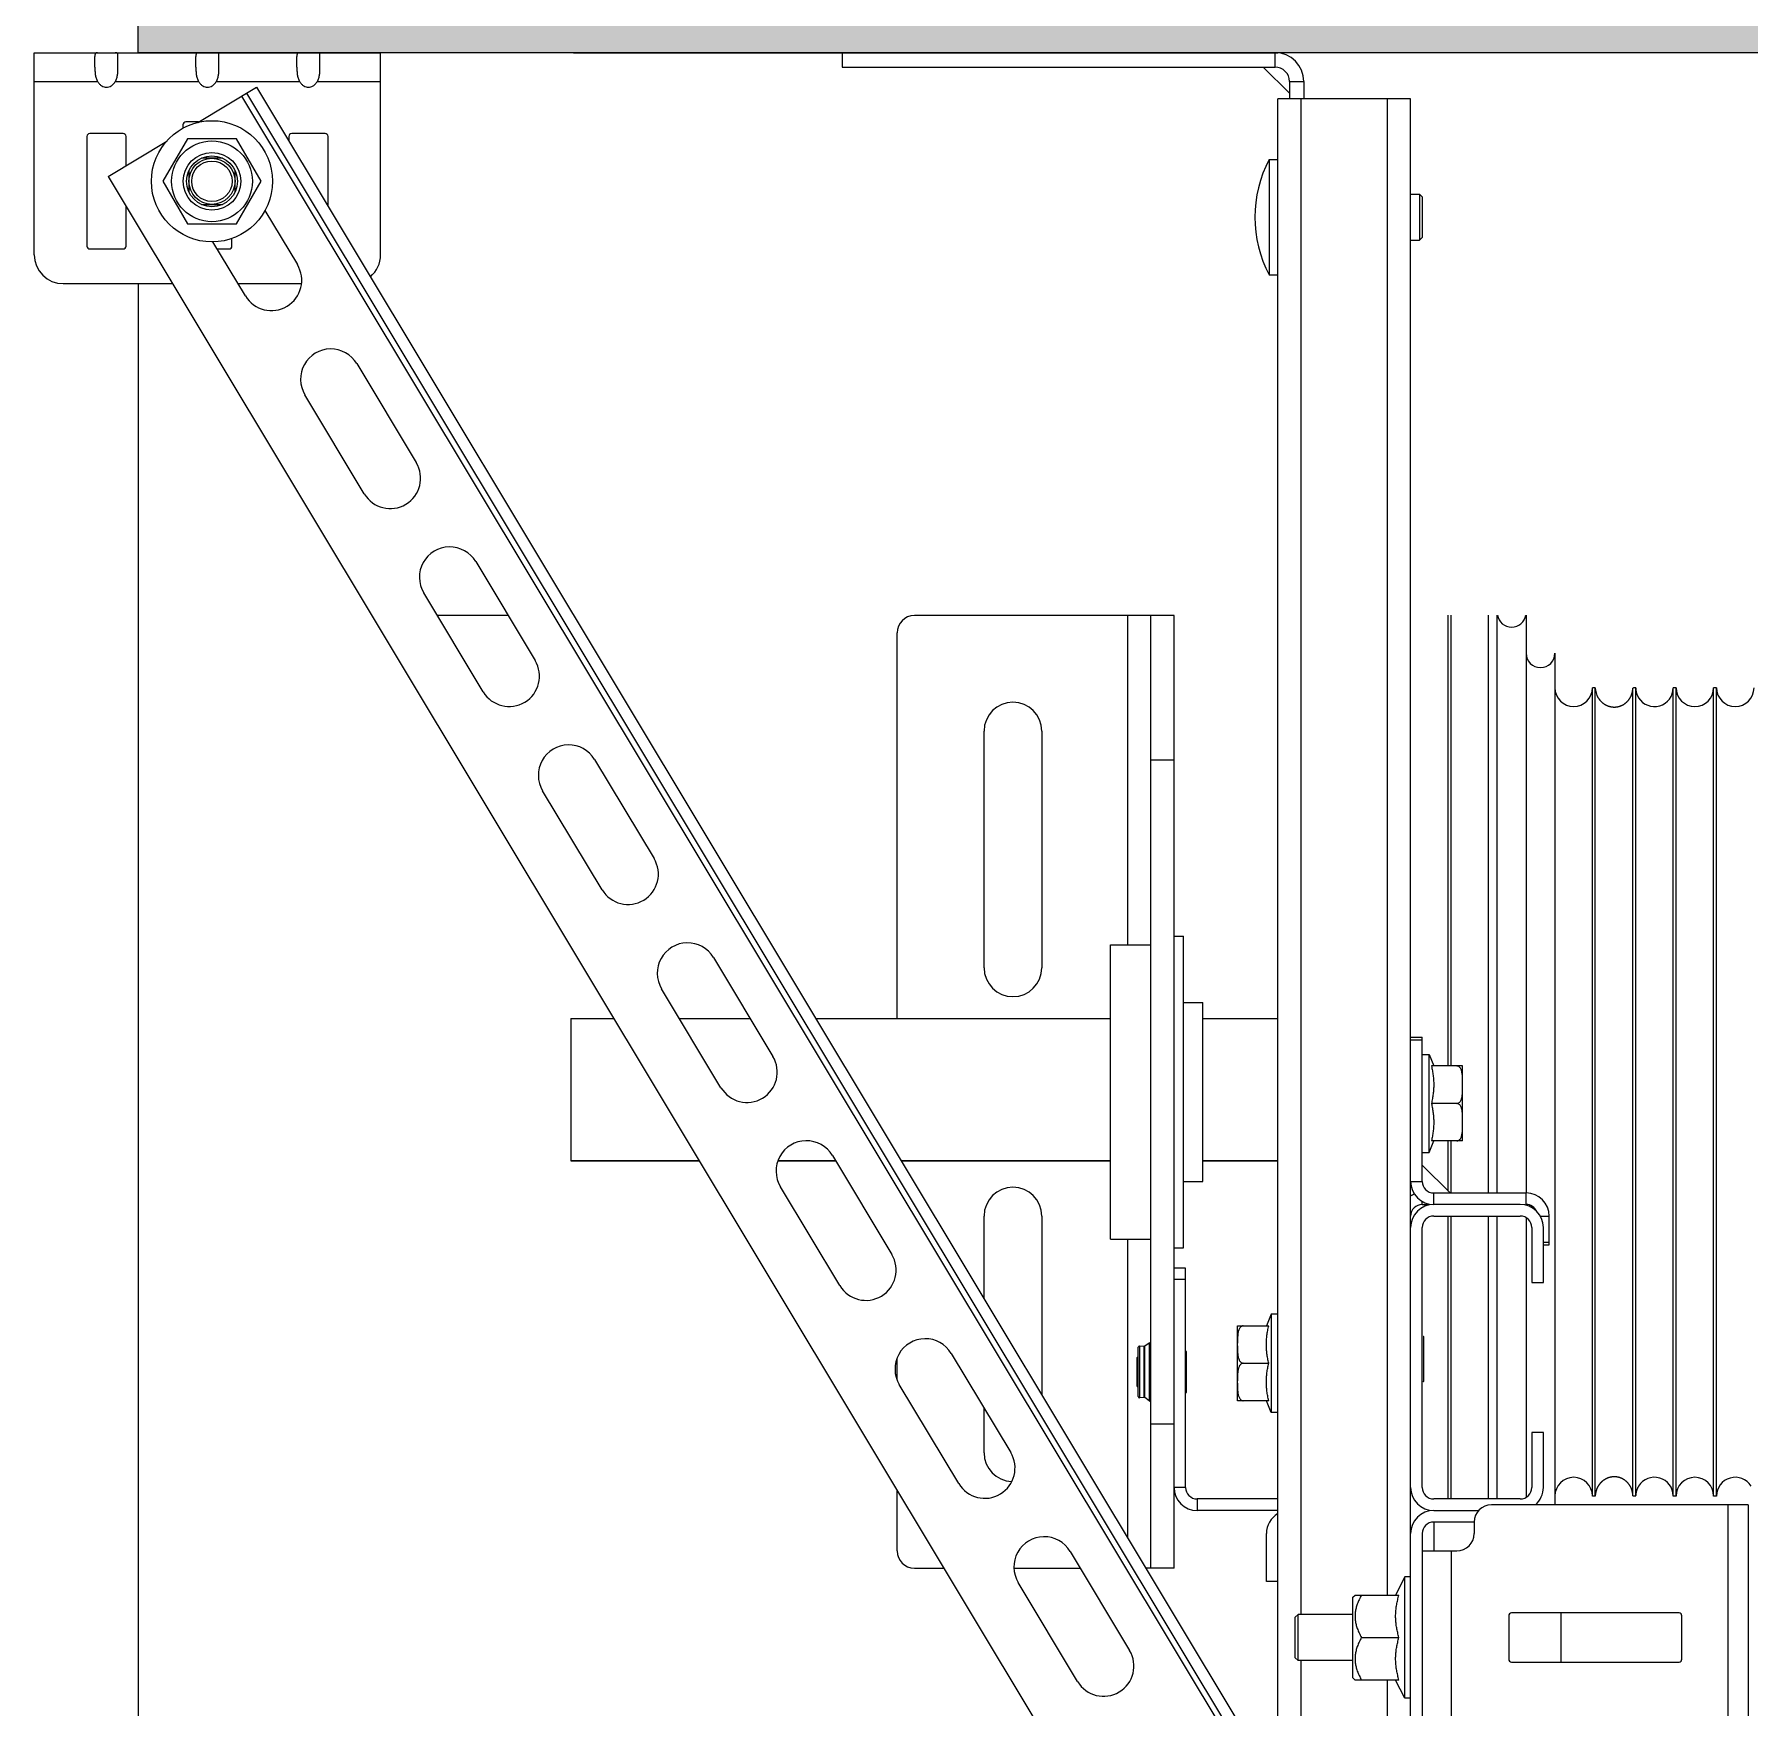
# Model space of a CAD drawing. Header units: millimetres. Extents: x 21899 to 38731, y -5425 to 3612.
# Drawn here: x 21899.1 to 22196.4, y 3075.3 to 3365.2 of the extents above; entities that cross this region are included whole.
import ezdxf

# ---------------------------------------------------------------- set-up
doc = ezdxf.new("R2010")
doc.units = ezdxf.units.MM
doc.layers.add('dwgmodels.com', color=250, linetype='Continuous')

msp = doc.modelspace()

# ---------------------------------------------------------------- hatches: boundary and pattern name
at = {"layer": 'dwgmodels.com', "true_color": 0xc7c8ca}
h = msp.add_hatch(color=9, dxfattribs=at)
h.dxf.hatch_style = 1
h.paths.add_polyline_path([(21917.10988160016, 3612.000011230855), (25517.10988160016, 3612.000011230855), (25517.10988160016, 3362.000011230855), (21917.10988160016, 3362.000011230855)])

# ---------------------------------------------------------------- linework, layer by layer
at = {"color": 3, "linetype": 'Continuous'}
for p, q in [((21899.10988160016, 3327.000011230855), (21899.10988160016, 3362.000011230855)), ((21899.10988160016, 3362.000011230855), (21959.10988160016, 3362.000011230855)), ((21959.10988160016, 3327.000011230855), (21959.10988160016, 3362.000011230855)), ((22039.10988160016, 3362.000011230855), (22114.10988160016, 3362.000011230855)), ((21909.60988160016, 3359.495995110359), (21909.60988160016, 3361.332454476156)), ((21913.60988160016, 3359.495995110359), (21913.60988160016, 3361.332454476156)), ((21927.10988160016, 3359.495995110359), (21927.10988160016, 3361.332454476156)), ((21931.10988160016, 3359.495995110359), (21931.10988160016, 3361.332454476156)), ((21944.60988160016, 3359.495995110359), (21944.60988160016, 3361.332454476156)), ((21948.60988160016, 3359.495995110359), (21948.60988160016, 3361.332454476156)), ((22119.10988160016, 3357.000011230855), (22119.10988160016, 3354.000011230855)), ((21908.20988160016, 3347.500011230855), (21908.20988160016, 3328.500011230855)), ((21914.50988160016, 3348.000011230855), (21908.70988160016, 3348.000011230855)), ((21915.00988160016, 3342.445789777659), (21915.00988160016, 3347.500011230855)), ((21924.85988160016, 3349.500011230855), (21924.85988160016, 3348.921809074556)), ((21927.58221736996, 3350.000011230855), (21925.35988160016, 3350.000011230855)), ((21943.20988160016, 3347.500011230855), (21943.20988160016, 3346.688649207757)), ((21949.50988160016, 3348.000011230855), (21943.70988160016, 3348.000011230855)), ((21950.00988160016, 3335.371548727857), (21950.00988160016, 3347.500011230855)), ((21915.00988160016, 3328.500011230855), (21915.00988160016, 3335.373209817757)), ((21933.35988160016, 3328.500011230855), (21933.35988160016, 3329.815341252855)), ((21908.70988160016, 3328.000011230855), (21914.50988160016, 3328.000011230855)), ((21930.81482189016, 3328.000011230855), (21932.85988160016, 3328.000011230855)), ((21904.10988160016, 3322.000011230855), (21923.04530998146, 3322.000011230855)), ((21934.41998560436, 3322.000011230855), (21945.39561407426, 3322.000011230855)), ((22139.60988160016, 3166.500011230855), (22139.60988160016, 3191.500011230855)), ((22139.60988450996, 3169.328435445859), (22144.43830581516, 3164.500014140656)), ((22141.60988160016, 3164.500011230855), (22157.60988160016, 3164.500011230855)), ((22161.60988160016, 3155.500011230855), (22161.60988160016, 3160.500011230855)), ((22098.60988160016, 3113.500011230855), (22098.60988160016, 3151.500011230855)), ((22114.60988160016, 3111.500011230855), (22100.60988160016, 3111.500011230855)), ((22196.10915266126, 3110.500011230855), (22151.60988160016, 3110.500011230855)), ((22148.60988160016, 3107.500011230855), (22148.60988160016, 3105.500011230855)), ((22139.60988160016, 3102.500011230855), (22145.60988160016, 3102.500011230855)), ((22184.10988160016, 3091.750011230855), (22155.10988160016, 3091.750011230855)), ((22154.60988160016, 3091.250011230855), (22154.60988160016, 3083.750011230855)), ((22184.60988160016, 3083.750011230855), (22184.60988160016, 3091.250011230855)), ((22155.10988160016, 3083.250011230855), (22184.10988160016, 3083.250011230855))]:
    msp.add_line(p, q, dxfattribs=at)
at = {"color": 7, "linetype": 'Continuous'}
for p, q in [((21917.10988160016, 3362.000011230855), (21957.54351186416, 3362.000011230855)), ((21992.54251378066, 3362.000011230855), (22114.60988160016, 3362.000011230855)), ((22039.10988160016, 3362.000011230855), (22039.10988160016, 3359.500011230855)), ((22039.10988160016, 3359.500011230855), (22114.10988160016, 3359.500011230855)), ((22116.60333760836, 3354.971021316756), (22112.08089168606, 3359.493467239059)), ((21927.43998557246, 3349.914549745059), (21937.60254189576, 3356.02082962836)), ((21937.60254189576, 3356.02082962836), (22143.61777185986, 3013.153909347559)), ((22116.60988160016, 3357.000011230855), (22116.60988160016, 3354.000011230855)), ((21935.88820729436, 3354.99075347856), (22141.90343725846, 3012.123833197758)), ((22114.60988160016, 3061.431145932958), (22114.60988160016, 3354.000011230855)), ((22137.60988160016, 3354.000011230855), (22114.60988160016, 3354.000011230855)), ((22137.60988160016, 3023.152717838857), (22137.60988160016, 3354.000011230855)), ((21925.64541313436, 3347.084801429857), (21921.39541313436, 3339.723585497657)), ((21934.14541313436, 3347.084801429857), (21925.64541313436, 3347.084801429857)), ((21938.39541313436, 3339.723585497657), (21934.14541313436, 3347.084801429857)), ((21911.88752287476, 3340.569687381059), (21922.06099270546, 3346.682524761258)), ((21925.89541313436, 3341.519655321856), (21925.89541313436, 3337.927515673557)), ((21931.69847606716, 3343.723585497657), (21928.09235020156, 3343.723585497657)), ((21933.89541313436, 3337.927515673557), (21933.89541313436, 3341.519655321856)), ((22113.10988160016, 3343.500011230855), (22113.10988160016, 3323.500011230855)), ((22113.10988160016, 3343.500011230855), (22114.60988160016, 3343.500011230855)), ((21911.88752287476, 3340.569687381059), (22117.90275283876, 2997.702767100258)), ((21921.39541313436, 3339.723585497657), (21925.64541313436, 3332.362369565555)), ((21934.14541313436, 3332.362369565555), (21938.39541313436, 3339.723585497657)), ((21928.09235020156, 3335.723585497657), (21931.69847606716, 3335.723585497657)), ((22137.60988160016, 3337.500011230855), (22139.11490685336, 3337.500011230855)), ((22139.11490685336, 3337.500011230855), (22139.11490685336, 3329.500011230855)), ((22139.11490685336, 3337.500011230855), (22139.60988160016, 3337.005036484057)), ((22139.60988160016, 3337.005036484057), (22139.60988160016, 3329.994985977755)), ((21925.64541313436, 3332.362369565555), (21934.14541313436, 3332.362369565555)), ((21939.06661963426, 3334.653555830158), (21944.69630296126, 3325.284189376958)), ((21935.69604630386, 3319.876289590356), (21930.06491647846, 3329.248063421157)), ((22137.60988160016, 3329.500011230855), (22139.11490685336, 3329.500011230855)), ((22139.11490685336, 3329.500011230855), (22139.60988160016, 3329.994985977755)), ((22113.10988160016, 3323.500011230855), (22114.60988160016, 3323.500011230855)), ((21917.10988160016, 3322.000011230855), (21917.10988160016, 1144.533072939179)), ((21954.99706445946, 3308.140843362857), (21965.29782595766, 3290.997497348857)), ((21956.29756930026, 3285.589597562255), (21945.99680780206, 3302.732943576357)), ((21975.59858745585, 3273.854151334857), (21985.89934895406, 3256.710805320756)), ((21976.89909229666, 3251.302905534256), (21966.59833079846, 3268.446251548259)), ((21968.91818748695, 3264.585361659556), (21981.16783815776, 3264.585361659556)), ((22096.60988160016, 3264.500011230855), (22051.60988160016, 3264.500011230855)), ((22092.60988160016, 3099.500011230855), (22092.60988160016, 3264.500011230855)), ((22096.60988160016, 3099.500011230855), (22096.60988160016, 3264.500011230855)), ((22144.10988160016, 3186.495201759259), (22144.10988160016, 3264.585361659556)), ((22144.60988160016, 3186.495201759259), (22144.60988160016, 3264.585361659556)), ((22151.10988160016, 3164.500011230855), (22151.10988160016, 3264.585361659556)), ((22152.60988160016, 3164.500011230855), (22152.60988160016, 3264.585361659556)), ((22157.60988160016, 3264.585361659556), (22157.60988160016, 3164.500011230855)), ((22048.60988160016, 3194.69041973976), (22048.60988160016, 3261.500011230855)), ((22162.60988160016, 3258.000011230855), (22162.60988160016, 3110.500011230855)), ((22169.10988160016, 3112.000011230855), (22169.10988160016, 3252.000011230855)), ((22169.60988160016, 3252.000011230855), (22169.10988160016, 3252.000011230855)), ((22169.60988160016, 3112.000011230855), (22169.60988160016, 3252.000011230855)), ((22176.10988160016, 3112.042881501358), (22176.10988160016, 3251.957140960458)), ((22176.60988160016, 3112.023229367158), (22176.60988160016, 3251.97679309456)), ((22183.10988160016, 3112.000011230855), (22183.10988160016, 3252.000011230855)), ((22183.60988160016, 3252.000011230855), (22183.10988160016, 3252.000011230855)), ((22183.60988160016, 3112.000011230855), (22183.60988160016, 3252.000011230855)), ((22190.10988160016, 3112.000011230855), (22190.10988160016, 3252.000011230855)), ((22190.60988160016, 3252.000011230855), (22190.10988160016, 3252.000011230855)), ((22190.60988160016, 3112.000011230855), (22190.60988160016, 3252.000011230855)), ((22063.68988160016, 3203.500011230855), (22063.68988160016, 3244.500011230855)), ((22073.68988160016, 3244.500011230855), (22073.68988160016, 3203.500011230855)), ((21996.20011045226, 3239.56745930676), (22006.50087195045, 3222.424113292658)), ((22092.60988160016, 3239.500011230855), (22096.60988160016, 3239.500011230855)), ((21997.50061529306, 3217.016213506158), (21987.19985379485, 3234.159559520158)), ((22085.60988160016, 3207.500011230855), (22092.60988160016, 3207.500011230855)), ((22085.60988160016, 3156.500706286057), (22085.60988160016, 3207.499316175759)), ((22096.60988160016, 3209.000011230855), (22098.24988160016, 3209.000011230855)), ((22098.24988160016, 3155.00074717166), (22098.24988160016, 3208.99927529016)), ((22016.80163344866, 3205.280767278658), (22027.10239494686, 3188.137421264557)), ((22018.10213828945, 3182.729521478057), (22007.80137679126, 3199.872867492057)), ((22098.24988160016, 3197.500011230855), (22101.60988160016, 3197.500011230855)), ((22101.60988160016, 3166.50070768076), (22101.60988160016, 3197.49931478106)), ((21992.10988160016, 3194.69041973976), (21992.10988160016, 3170.080635357655)), ((21992.10988160016, 3194.69041973976), (21999.54062993296, 3194.69041973976)), ((22010.91530555586, 3194.69041973976), (22023.16495622656, 3194.69041973976)), ((22034.53963184946, 3194.69041973976), (22085.60988160016, 3194.69041973976)), ((22101.60988160016, 3194.69041973976), (22114.60988160016, 3194.69041973976)), ((22137.60988160016, 3191.500011230855), (22139.60988160016, 3191.500011230855)), ((22139.60988160016, 3188.500011230855), (22140.80988160016, 3188.500011230855)), ((22140.80988160016, 3171.500011230855), (22140.80988160016, 3188.500011230855)), ((22140.80988160016, 3188.500011230855), (22141.60988160016, 3186.495201759259)), ((22146.60988160016, 3186.495201759259), (22141.20892201346, 3186.495201759259)), ((22146.60988160016, 3173.504820702557), (22146.60988160016, 3186.495201759259)), ((22145.60988182166, 3180.000011230855), (22141.20892201346, 3180.000011230855)), ((22140.80988160016, 3171.500011230855), (22141.60988160016, 3173.504820702557)), ((22146.60988160016, 3173.504820702557), (22141.20892201346, 3173.504820702557)), ((22144.10988160016, 3164.828438355657), (22144.10988160016, 3173.504820702557)), ((22144.60988160016, 3164.500011230855), (22144.60988160016, 3173.504820702557)), ((21992.10988160016, 3170.080532026157), (22014.32774229876, 3170.080532026157)), ((22028.00532004226, 3170.080532026157), (22037.95206859236, 3170.080532026157)), ((22037.40315644506, 3170.994075250557), (22047.70391794326, 3153.850729236558)), ((22049.32674421526, 3170.080532026157), (22085.60988160016, 3170.080532026157)), ((22101.60988160016, 3170.080532026157), (22114.60988160016, 3170.080532026157)), ((22139.60988160016, 3171.500011230855), (22140.80988160016, 3171.500011230855)), ((22098.24988160016, 3166.500011230855), (22101.60988160016, 3166.500011230855)), ((22038.70366128586, 3148.442829449959), (22028.40289978766, 3165.586175463955)), ((22063.68988160016, 3146.176257174156), (22063.68988160016, 3160.500011230855)), ((22073.68988160016, 3160.500011230855), (22073.68988160016, 3129.533462350657)), ((22139.60988160016, 3162.500011230855), (22140.66929379606, 3162.500011230855)), ((22156.60988160016, 3162.500011230855), (22141.60988160016, 3162.500011230855)), ((22141.60988160016, 3160.500011230855), (22156.60988160016, 3160.500011230855)), ((22144.10988160016, 3111.500011230855), (22144.10988160016, 3160.500011230855)), ((22144.60988160016, 3111.500011230855), (22144.60988160016, 3160.500011230855)), ((22151.10988160016, 3111.500011230855), (22151.10988160016, 3160.500011230855)), ((22152.60988160016, 3111.500011230855), (22152.60988160016, 3160.500011230855)), ((22157.60988160016, 3160.232062038456), (22157.60988160016, 3111.767960423356)), ((22139.60988160016, 3113.500011230855), (22139.60988160016, 3158.500011230855)), ((22158.60988160016, 3158.500011230855), (22158.60988160016, 3149.000011230855)), ((22160.60988160016, 3149.000011230855), (22160.60988160016, 3158.500011230855)), ((22085.60988160016, 3156.500011230855), (22092.60988160016, 3156.500011230855)), ((22096.60988160016, 3155.000011230855), (22098.24988160016, 3155.000011230855)), ((22160.60988160016, 3155.500011230855), (22161.60988160016, 3155.500011230855)), ((22098.60988160016, 3151.500011230855), (22096.60988160016, 3151.500011230855)), ((22098.60988160016, 3149.500011230855), (22096.60988160016, 3149.500011230855)), ((22158.60988160016, 3149.000011230855), (22160.60988160016, 3149.000011230855)), ((22113.40988160016, 3143.500011230855), (22112.60988160016, 3141.495201759259)), ((22113.40988160016, 3143.500011230855), (22113.40988160016, 3126.500011230855)), ((22114.60988160016, 3143.500011230855), (22113.40988160016, 3143.500011230855)), ((22107.60988160016, 3128.504820702557), (22107.60988160016, 3141.495201759259)), ((22107.60988160016, 3141.495201759259), (22113.01084118696, 3141.495201759259)), ((22139.90988160016, 3131.952684952055), (22139.90988160016, 3139.547337509757)), ((22058.00467944146, 3136.707383222456), (22068.30544093966, 3119.56403720846)), ((22090.20988160016, 3136.000011230855), (22090.30988160016, 3136.100011230857)), ((22090.20988160016, 3131.000011230855), (22090.20988160016, 3136.000011230855)), ((22090.30988160016, 3130.900011230857), (22090.30988160016, 3136.100011230857)), ((22090.30988160016, 3136.100011230857), (22090.40988160016, 3136.100011230857)), ((22090.40988160016, 3129.219017794858), (22090.40988160016, 3137.780962364857)), ((22091.43164649816, 3137.907123512858), (22090.62798874946, 3137.980183308257)), ((22092.28759209785, 3138.500969342756), (22091.57204314756, 3137.948045153858)), ((22098.70988160016, 3137.047337509757), (22098.70988160016, 3129.952684952259)), ((22048.60988160016, 3132.276007133358), (22048.60988160016, 3135.806027002858)), ((22108.60988137866, 3135.000011230855), (22113.01084118696, 3135.000011230855)), ((22059.30518428226, 3114.156137421858), (22049.00442278406, 3131.299483435956)), ((22090.20988160016, 3131.000011230855), (22090.30988160016, 3130.900011230857)), ((22090.30988160016, 3130.900011230857), (22090.40988160016, 3130.900011230857)), ((22063.68988160016, 3119.500011230855), (22063.68988160016, 3127.245617916658)), ((22091.43164649816, 3129.092898948857), (22090.62798874946, 3129.01983915356)), ((22092.28759209785, 3128.499053119056), (22091.57204314756, 3129.051977307958)), ((22113.01084118696, 3128.504820702557), (22107.60988160016, 3128.504820702557)), ((22113.40988160016, 3126.500011230855), (22112.60988160016, 3128.504820702557)), ((22092.60988160016, 3124.500011230855), (22096.60988160016, 3124.500011230855)), ((22114.60988160016, 3126.500011230855), (22113.40988160016, 3126.500011230855)), ((22158.60988160016, 3123.000011230855), (22158.60988160016, 3113.500011230855)), ((22160.60988160016, 3123.000011230855), (22158.60988160016, 3123.000011230855)), ((22160.60988160016, 3113.500011230855), (22160.60988160016, 3123.000011230855)), ((22048.60988160016, 3102.500011230855), (22048.60988160016, 3113.025470975757)), ((22114.60988160016, 3109.500011230855), (22100.60988160016, 3109.500011230855)), ((22156.60988160016, 3111.500011230855), (22141.60988160016, 3111.500011230855)), ((22141.60988160016, 3109.500011230855), (22149.39391774716, 3109.500011230855)), ((22169.60988160016, 3112.000011230855), (22169.10988160016, 3112.000011230855)), ((22183.60988160016, 3112.000011230855), (22183.10988160016, 3112.000011230855)), ((22190.60988160016, 3112.000011230855), (22190.10988160016, 3112.000011230855)), ((22148.60988160016, 3107.500011230855), (22141.60988160016, 3107.500011230855)), ((22112.60988160016, 3097.20001123086), (22112.60988160016, 3105.500011230855)), ((22139.60988160016, 3105.500011230855), (22139.60988160016, 3073.698324426357)), ((22078.60620243786, 3102.420691194358), (22088.90696393605, 3085.277345180359)), ((22051.60988160016, 3099.500011230855), (22056.73679771506, 3099.500011230855)), ((22068.92320343406, 3099.500011230855), (22080.36112400866, 3099.500011230855)), ((22096.60988160016, 3099.500011230855), (22091.73579963155, 3099.500011230855)), ((22136.60988160016, 3098.000011230855), (22135.00562785536, 3094.861253904157)), ((22136.60988160016, 3077.000011230855), (22136.60988160016, 3098.000011230855)), ((22137.60988160016, 3098.000011230855), (22136.60988160016, 3098.000011230855)), ((22079.90670727866, 3079.869445393757), (22069.60594578046, 3097.012791407858)), ((22114.60988160016, 3097.20001123086), (22112.60988160016, 3097.20001123086)), ((22127.60988160016, 3094.500011230855), (22127.97112566056, 3094.86125529126)), ((22127.60988160016, 3080.500133581158), (22127.60988160016, 3094.499888880659)), ((22127.97109753436, 3094.861227163055), (22135.58765937795, 3094.861227163055)), ((22118.10485634705, 3091.500011230855), (22117.60988160016, 3091.005036484057)), ((22118.10485634705, 3083.500011230855), (22118.10485634705, 3091.500011230855)), ((22127.60988160016, 3091.500011230855), (22118.10485634705, 3091.500011230855)), ((22163.60988160016, 3091.750011230855), (22163.60988160016, 3083.250011230855)), ((22117.60988160016, 3083.994985977755), (22117.60988160016, 3091.005036484057)), ((22129.10988160016, 3087.500011230855), (22135.58765937795, 3087.500011230855)), ((22118.10485634705, 3083.500011230855), (22117.60988160016, 3083.994985977755)), ((22127.60988160016, 3083.500011230855), (22118.10485634705, 3083.500011230855)), ((22127.60988160016, 3080.500011230855), (22127.97112566056, 3080.13876717056)), ((22135.58765937795, 3080.138795298757), (22127.97109753436, 3080.138795298757)), ((22136.60988160016, 3077.000011230855), (22135.00562785536, 3080.138768557656)), ((22137.60988160016, 3077.000011230855), (22136.60988160016, 3077.000011230855))]:
    msp.add_line(p, q, dxfattribs=at)
at = {"color": 9, "linetype": 'Continuous'}
for p, q in [((22114.10988160016, 3359.500011230855), (22114.10988160016, 3362.000011230855)), ((21899.10988160016, 3357.000011230855), (21910.08396314736, 3357.000011230855)), ((21913.13580005306, 3357.000011230855), (21927.58396314736, 3357.000011230855)), ((21930.63580005306, 3357.000011230855), (21945.08396314736, 3357.000011230855)), ((21948.13580005306, 3357.000011230855), (21959.10988160016, 3357.000011230855)), ((22116.60988160016, 3357.000011230855), (22119.10988160016, 3357.000011230855)), ((21935.03103999366, 3354.475715403656), (22141.04626995766, 3011.60879512276)), ((22118.60988160016, 3091.500011230855), (22118.60988160016, 3354.000011230855)), ((22133.60988160016, 3094.861227163055), (22133.60988160016, 3354.000011230855)), ((22088.60988160016, 3207.500011230855), (22088.60988160016, 3264.500011230855)), ((22137.60988160016, 3191.000011230855), (22139.60988160016, 3191.000011230855)), ((21992.10988160016, 3170.146477480757), (22014.28811827206, 3170.146477480757)), ((22028.02176209076, 3170.146477480757), (22037.91244456566, 3170.146477480757)), ((22049.28712018856, 3170.146477480757), (22085.60988160016, 3170.146477480757)), ((22101.60988160016, 3170.146477480757), (22114.60988160016, 3170.146477480757)), ((22137.60988160016, 3166.500011230855), (22139.60988160016, 3166.500011230855)), ((22139.60988160016, 3162.500011230855), (22139.60988160016, 3163.039551629357)), ((22141.60988160016, 3162.500011230855), (22141.60988160016, 3164.500011230855)), ((22157.60988160016, 3162.500011230855), (22157.60988160016, 3164.500011230855)), ((22160.04758267116, 3160.500011230855), (22161.60988160016, 3160.500011230855)), ((22088.60988160016, 3104.702412474056), (22088.60988160016, 3156.500011230855)), ((22160.60988160016, 3156.000011230855), (22161.60988160016, 3156.000011230855)), ((22090.62798874946, 3137.980183308257), (22090.62798874946, 3129.01983915356)), ((22091.43164649816, 3129.092898948857), (22091.43164649816, 3137.907123512858)), ((22091.57204314756, 3129.051977307958), (22091.57204314756, 3137.948045153858)), ((22092.28759209796, 3138.500969342858), (22092.28759204056, 3130.900011230857)), ((22092.28759204056, 3130.900011230857), (22092.28759209796, 3128.499053118958)), ((22098.60988160016, 3113.500011230855), (22096.60988160016, 3113.500011230855)), ((22100.60988160016, 3111.500011230855), (22100.60988160016, 3109.500011230855)), ((22192.60988160016, 3064.500011230855), (22192.60988160016, 3110.500011230855)), ((22196.10915266126, 3110.500011230855), (22196.10915266126, 3064.500011230855)), ((22141.60988160016, 3107.500011230855), (22141.60988160016, 3102.500011230855)), ((22144.60988160016, 3102.500011230855), (22144.60988160016, 3072.500011230855)), ((22118.60988160016, 3054.774028003558), (22118.60988160016, 3083.500011230855)), ((22133.60988160016, 3029.809835768257), (22133.60988160016, 3080.138795298757))]:
    msp.add_line(p, q, dxfattribs=at)
at = {"color": 7, "linetype": 'Continuous'}
for radius in [10.5, 7, 5, 4.4, 4, 3.5050252532]:
    msp.add_circle((21929.89541313436, 3339.723585497657), radius, dxfattribs=at)
at = {"color": 3, "linetype": 'Continuous'}
for centre, radius, start, end in [((22114.10988160016, 3357.000011230855), 5, 0, 90), ((21908.70988160016, 3347.500011230855), 0.5, 90, 180), ((21914.50988160016, 3347.500011230855), 0.5, 0, 90), ((21925.35988160016, 3349.500011230855), 0.5, 90, 180), ((21943.70988160016, 3347.500011230855), 0.5, 90, 180), ((21949.50988160016, 3347.500011230855), 0.5, 0, 90), ((21904.10988160016, 3327.000011230855), 5, 180, 270), ((21908.70988160016, 3328.500011230855), 0.5, 180, 270), ((21914.50988160016, 3328.500011230855), 0.5, 270, 0), ((21932.85988160016, 3328.500011230855), 0.5, 270, 0), ((21954.10988160016, 3327.000011230855), 5, 310.2190318359702, 0), ((22141.60988160016, 3166.500011230855), 2, 180, 270), ((22139.60988160016, 3160.500011230855), 4, 109.0927593388864, 119.9999999999997), ((22157.60988160016, 3160.500011230855), 4, 0, 90), ((22100.60988160016, 3113.500011230855), 2, 180, 270), ((22151.60988160016, 3107.500011230855), 3, 90, 180), ((22145.60988160016, 3105.500011230855), 3, 270, 0), ((22155.10988160016, 3091.250011230855), 0.5, 90, 180), ((22184.10988160016, 3091.250011230855), 0.5, 0, 90), ((22155.10988160016, 3083.750011230855), 0.5, 180, 270), ((22184.10988160016, 3083.750011230855), 0.5, 270, 0)]:
    msp.add_arc(centre, radius, start, end, dxfattribs=at)
at = {"color": 7, "linetype": 'Continuous'}
for centre, radius, start, end in [((22114.10988160016, 3357.000011230855), 2.5, 0, 90), ((22131.85988160016, 3333.500011230855), 21.25, 151.9275130642494, 208.0724869357506), ((21940.19617463255, 3322.580239483657), 5.25, 210.9999999999152, 30.99999999991516), ((21950.49693613076, 3305.436893469658), 5.25, 30.99999999991516, 210.9999999999152), ((21960.79769762896, 3288.293547455556), 5.25, 210.9999999999152, 30.99999999991516), ((21971.09845912716, 3271.15020144156), 5.25, 30.99999999991516, 210.9999999999152), ((22051.60988160016, 3261.500011230855), 3, 90, 180), ((22155.10988160016, 3265.000011230855), 2.5, 189.5482191095278, 350.4517808902424), ((22160.10988160016, 3258.000011230855), 2.5, 180, 0), ((21981.39922062536, 3254.006855427455), 5.25, 210.9999999999152, 30.99999999991516), ((22165.85988160016, 3252.000011230855), 3.25, 180, 0), ((22172.85988160016, 3252.000011230855), 3.25, 180, 212.2042275038213), ((22179.85988160016, 3252.000011230855), 3.25, 212.2042275038213, 0), ((22186.85988160016, 3252.000011230855), 3.25, 180, 359.9999999997916), ((22193.85988160016, 3252.000011230855), 3.25, 180, 359.9999999997916), ((22068.68988160016, 3244.500011230855), 5, 0, 180), ((21991.69998212356, 3236.863509413459), 5.25, 30.99999999991516, 210.9999999999152), ((22002.00074362176, 3219.720163399455), 5.25, 210.9999999999152, 30.99999999991516), ((22012.30150511996, 3202.576817385358), 5.25, 30.99999999991516, 210.9999999999152), ((22068.68988160016, 3203.500011230855), 5, 180, 0), ((22022.60226661816, 3185.433471371358), 5.25, 210.9999999999152, 30.99999999991516), ((22032.90302811636, 3168.290125357256), 5.25, 30.99999999991516, 210.9999999999152), ((22141.60988160016, 3166.500011230855), 4, 180, 270), ((22068.68988160016, 3160.500011230855), 5, 0, 180), ((22141.60988160016, 3158.500011230855), 4, 90, 180), ((22139.60988160016, 3160.500011230855), 2, 90, 180), ((22141.60988160016, 3158.500011230855), 2, 90, 180), ((22156.60988160016, 3158.500011230855), 4, 0, 90), ((22156.60988160016, 3158.500011230855), 2, 0, 90), ((22157.60988160016, 3160.500011230855), 2, 23.47096112644131, 90), ((22043.20378961456, 3151.146779343257), 5.25, 210.9999999999152, 30.99999999991516), ((22053.50455111275, 3134.003433329155), 5.25, 30.99999999991516, 210.9999999999152), ((22139.80988160016, 3139.547337509757), 0.1, 0, 127.4761795621021), ((22090.60988160016, 3137.781004666958), 0.2, 84.80557107212651, 180), ((22091.44975364736, 3138.106302154156), 0.2, 264.8055710972425, 307.6942404298509), ((22092.40988160016, 3138.342712344056), 0.2, 0, 127.6942412206397), ((22098.60988160016, 3137.047337509757), 0.1, 0, 89.98506793690066), ((22139.80988160016, 3132.452684952055), 0.1, 232.5238204384052, 0), ((22139.80988160016, 3131.952684952055), 0.1, 232.5238204384052, 0), ((22090.60988160016, 3129.219017794858), 0.2, 180, 275.1944289278735), ((22091.44975364736, 3128.893720307657), 0.2, 52.30575957014909, 95.19442890275747), ((22092.40988160016, 3128.657310117756), 0.2, 232.3057587793603, 0), ((22098.60988160016, 3129.952684952055), 0.1, 270.0149320630994, 0), ((22063.80531261096, 3116.860087315159), 5.25, 210.9999999999152, 30.99999999991516), ((22068.68988160016, 3119.500011230855), 5, 180, 267.3938777322373), ((22165.85988160016, 3112.000011230855), 3.25, 0, 180), ((22179.85988160016, 3112.000011230855), 3.25, 0, 147.7957724961787), ((22186.85988160016, 3112.000011230855), 3.25, 0, 180), ((22193.85988160016, 3112.000011230855), 3.25, 32.20282883081916, 180), ((22100.60988160016, 3113.500011230855), 4, 180, 270), ((22141.60988160016, 3113.500011230855), 4, 180, 270), ((22141.60988160016, 3113.500011230855), 2, 180, 270), ((22156.60988160016, 3113.500011230855), 2, 270, 0), ((22156.60988160016, 3113.500011230855), 4, 311.1457171910947, 0), ((22172.85988160016, 3112.000011230855), 3.25, 147.7957724961787, 180), ((22141.60988160016, 3105.500011230855), 4, 90, 180), ((22116.60988160016, 3105.500011230855), 4, 120.1901662435935, 180), ((22141.60988160016, 3105.500011230855), 2, 90, 180), ((22074.10607410916, 3099.716741301156), 5.25, 30.99999999991516, 210.9999999999152), ((22051.60988160016, 3102.500011230855), 3, 180, 270), ((22084.40683560735, 3082.573395287058), 5.25, 210.9999999999152, 30.99999999991516)]:
    msp.add_arc(centre, radius, start, end, dxfattribs=at)
at = {"color": 3, "linetype": 'Continuous'}
for points, start_tangent, end_tangent in [([(21910.08396314736, 3362.000011230859), (21909.93324729726, 3361.991293151357), (21909.81894465726, 3361.963112380057), (21909.73644005306, 3361.913804425156), (21909.68001738186, 3361.843064838056), (21909.64390243006, 3361.751132860558), (21909.62280973016, 3361.637015444157), (21909.61260101496, 3361.498571013257), (21909.60988160016, 3361.33245447616)], (-1, 0), (0, -1)), ([(21913.60988160016, 3361.33245447616), (21913.60716190326, 3361.498578214956), (21913.59674841646, 3361.638720667957), (21913.57499007836, 3361.754310718756), (21913.53786209476, 3361.846396801957), (21913.48082004786, 3361.915970137659), (21913.39874248276, 3361.963926733955), (21913.28571497046, 3361.991402158357), (21913.13580005306, 3362.000011230859)], (0, 1), (-1, 0)), ([(21927.58396314736, 3362.000011230859), (21927.43324729726, 3361.991293151357), (21927.31894465726, 3361.963112380057), (21927.23644005306, 3361.913804425156), (21927.18001738186, 3361.843064838056), (21927.14390243006, 3361.751132860558), (21927.12280973016, 3361.637015444157), (21927.11260101496, 3361.498571013257), (21927.10988160016, 3361.33245447616)], (-1, 0), (0, -1)), ([(21931.10988160016, 3361.33245447616), (21931.10716190326, 3361.498578214956), (21931.09674841646, 3361.638720667957), (21931.07499007836, 3361.754310718756), (21931.03786209476, 3361.846396801957), (21930.98082004786, 3361.915970137659), (21930.89874248276, 3361.963926733955), (21930.78571497046, 3361.991402158357), (21930.63580005306, 3362.000011230859)], (0, 1), (-1, 0)), ([(21945.08396314736, 3362.000011230859), (21944.93324729726, 3361.991293151357), (21944.81894465726, 3361.963112380057), (21944.73644005306, 3361.913804425156), (21944.68001738186, 3361.843064838056), (21944.64390243006, 3361.751132860558), (21944.62280973016, 3361.637015444157), (21944.61260101496, 3361.498571013257), (21944.60988160016, 3361.33245447616)], (-1, 0), (0, -1)), ([(21948.60988160016, 3361.33245447616), (21948.60716190326, 3361.498578214956), (21948.59674841646, 3361.638720667957), (21948.57499007836, 3361.754310718756), (21948.53786209476, 3361.846396801957), (21948.48082004786, 3361.915970137659), (21948.39874248276, 3361.963926733955), (21948.28571497046, 3361.991402158357), (21948.13580005306, 3362.000011230859)], (0, 1), (-1, 0)), ([(21909.60988160016, 3359.495995110356), (21909.61264942586, 3359.179897513659), (21909.62318783336, 3358.862582616759), (21909.64508820216, 3358.544637872157), (21909.68231842825, 3358.227006407556), (21909.73940879125, 3357.910752349857), (21909.82147195846, 3357.598179652457), (21909.93436366066, 3357.292569811059), (21910.08396314736, 3357.000011230859)], (0, -1), (0.5139427759415217, -0.8578244710064657)), ([(21913.13580005306, 3357.000011230859), (21913.28692314336, 3357.296088162755), (21913.40141779165, 3357.608277949257), (21913.48395163646, 3357.92741124026), (21913.54031137436, 3358.246889723359), (21913.57628122235, 3358.562598134358), (21913.59717993566, 3358.87508033116), (21913.60722432306, 3359.185723324557), (21913.60988160016, 3359.495995110356)], (0.5139427759439512, 0.8578244710050102), (0, 1)), ([(21927.10988160016, 3359.495995110356), (21927.11264942586, 3359.179897513659), (21927.12318783336, 3358.862582616759), (21927.14508820216, 3358.544637872157), (21927.18231842825, 3358.227006407556), (21927.23940879125, 3357.910752349857), (21927.32147195846, 3357.598179652457), (21927.43436366066, 3357.292569811059), (21927.58396314736, 3357.000011230859)], (0, -1), (0.5139427759415217, -0.8578244710064657)), ([(21930.63580005306, 3357.000011230859), (21930.78692314336, 3357.296088162755), (21930.90141779165, 3357.608277949257), (21930.98395163646, 3357.92741124026), (21931.04031137436, 3358.246889723359), (21931.07628122235, 3358.562598134358), (21931.09717993566, 3358.87508033116), (21931.10722432306, 3359.185723324557), (21931.10988160016, 3359.495995110356)], (0.5139427759439512, 0.8578244710050102), (0, 1)), ([(21944.60988160016, 3359.495995110356), (21944.61264942586, 3359.179897513659), (21944.62318783336, 3358.862582616759), (21944.64508820216, 3358.544637872157), (21944.68231842825, 3358.227006407556), (21944.73940879125, 3357.910752349857), (21944.82147195846, 3357.598179652457), (21944.93436366066, 3357.292569811059), (21945.08396314736, 3357.000011230859)], (0, -1), (0.5139427759415217, -0.8578244710064657)), ([(21948.13580005306, 3357.000011230859), (21948.28692314336, 3357.296088162755), (21948.40141779165, 3357.608277949257), (21948.48395163646, 3357.92741124026), (21948.54031137436, 3358.246889723359), (21948.57628122235, 3358.562598134358), (21948.59717993566, 3358.87508033116), (21948.60722432306, 3359.185723324557), (21948.60988160016, 3359.495995110356)], (0.5139427759439512, 0.8578244710050102), (0, 1)), ([(21910.08396314736, 3357.000011230859), (21910.42159149326, 3356.553370610858), (21910.79718662356, 3356.244051823058), (21911.19823935606, 3356.060568899658), (21911.61006643606, 3356.000011242959), (21912.02195746686, 3356.060697948658), (21912.42280981056, 3356.244198535158), (21912.79831669156, 3356.553522078659), (21913.13580005306, 3357.000011230859)], (0.5139427759492528, -0.857824471001834), (0.5139427759492528, 0.857824471001834)), ([(21927.58396314736, 3357.000011230859), (21927.92159149326, 3356.553370610858), (21928.29718662356, 3356.244051823058), (21928.69823935606, 3356.060568899658), (21929.11006643606, 3356.000011242959), (21929.52195746686, 3356.060697948658), (21929.92280981056, 3356.244198535158), (21930.29831669156, 3356.553522078659), (21930.63580005306, 3357.000011230859)], (0.5139427759492528, -0.857824471001834), (0.5139427759492528, 0.857824471001834)), ([(21945.08396314736, 3357.000011230859), (21945.42159149326, 3356.553370610858), (21945.79718662356, 3356.244051823058), (21946.19823935606, 3356.060568899658), (21946.61006643606, 3356.000011242959), (21947.02195746686, 3356.060697948658), (21947.42280981056, 3356.244198535158), (21947.79831669156, 3356.553522078659), (21948.13580005306, 3357.000011230859)], (0.5139427759492528, -0.857824471001834), (0.5139427759492528, 0.857824471001834))]:
    msp.add_spline(points, degree=3, dxfattribs=dict(at, start_tangent=start_tangent, end_tangent=end_tangent))
at = {"color": 7, "linetype": 'Continuous'}
for points, start_tangent, end_tangent in [([(22176.10651866636, 3251.809119958856), (22176.10904357796, 3251.883265697459), (22176.10988160016, 3251.957140960458)], (0.04537835146995053, 0.9989698720271146), (0, 1)), ([(22176.17274435956, 3251.959415641755), (22176.10988160016, 3251.957140960458)], (-0.999329665412231, -0.03660901292139018), (-0.99936207393987, -0.03571337523396705)), ([(22176.60988160016, 3251.976793094556), (22176.56198863876, 3251.97475621766), (22176.51209429616, 3251.97266902326), (22176.46023690146, 3251.97053734976), (22176.40645092996, 3251.968366935558), (22176.35076515356, 3251.966163352157), (22176.29323261516, 3251.963933166957), (22176.23387364846, 3251.961681696059), (22176.17274435956, 3251.959415641755)], (-0.9990822879674307, -0.04283201921184795), (-0.9993296653914463, -0.03660901348876217)), ([(22176.60988160016, 3251.976793094556), (22176.61038866816, 3251.919387734557), (22176.61190543296, 3251.862164907059), (22176.61442300036, 3251.805180083458), (22176.61792511756, 3251.748550513559), (22176.62239668076, 3251.69229697996), (22176.62781844295, 3251.636473885457), (22176.63416216835, 3251.581184269457), (22176.64139473636, 3251.526520245057), (22176.64949014776, 3251.472493271856), (22176.65841572225, 3251.419152473358), (22176.66812915136, 3251.366582655155), (22176.67858715266, 3251.314848420658), (22176.68975862105, 3251.263944135757), (22176.70159561346, 3251.21393676876), (22176.71404352896, 3251.164903159257), (22176.72705061466, 3251.116892982758), (22176.74058277746, 3251.069886580055), (22176.75459614066, 3251.023901176457), (22176.76903028296, 3250.979001827956), (22176.78382645556, 3250.935237314759), (22176.79894381115, 3250.892599208557), (22176.81432306846, 3250.851130092658), (22176.82990106626, 3250.810876241059), (22176.84563292456, 3250.77183310386), (22176.86146049885, 3250.734028770556), (22176.87731540546, 3250.697511405757), (22176.89313824306, 3250.662304027155), (22176.90886100896, 3250.628446043356), (22176.92441572296, 3250.595973289757), (22176.93973623536, 3250.564915283456), (22176.95474849226, 3250.535315394158), (22176.96939353326, 3250.507185879258), (22176.98361899656, 3250.480527849559), (22176.99736098976, 3250.455365662256), (22177.01056568656, 3250.431706462157), (22177.02318065206, 3250.409557426359), (22177.03514117276, 3250.388949447955), (22177.04639184276, 3250.369899284458), (22177.05688147466, 3250.352419685758), (22177.06655405256, 3250.336534926955), (22177.07536241435, 3250.322258521355), (22177.08325552905, 3250.309614689959), (22177.09019369946, 3250.29861434086), (22177.09613536856, 3250.289276870255), (22177.10104336636, 3250.281620588758), (22177.10489108125, 3250.275653720859), (22177.10765790836, 3250.271382080955), (22177.10932498056, 3250.268815956359), (22177.10988160016, 3250.26796042336)], (0, -1), (0.5454909723156711, -0.8381166977945875)), ([(22170.10988160016, 3250.26796042336), (22170.11043803806, 3250.267048748156)], (0.520843123104419, -0.8536524123522612), (0.5211065673764541, -0.8534916200157616)), ([(22170.11043803806, 3250.267048748156), (22170.11211355816, 3250.264307368157), (22170.11492804406, 3250.259715314056), (22170.11891439376, 3250.25323858696), (22170.12412610416, 3250.244818765856), (22170.13063293636, 3250.234381553459), (22170.13851528016, 3250.221847562658), (22170.14786859296, 3250.207127154459), (22170.15882171516, 3250.190094548856), (22170.17151901506, 3250.170619789558), (22170.18612032576, 3250.148572346359), (22170.20281728416, 3250.123800833258), (22170.22181292585, 3250.096168747958), (22170.24331652356, 3250.065565457156), (22170.26757247806, 3250.031869212758), (22170.29484896766, 3249.994969931457), (22170.32541691716, 3249.954802300457), (22170.35942661155, 3249.911501777358), (22170.39695418296, 3249.865322237256), (22170.43814566396, 3249.816449275157), (22170.48301633836, 3249.765237559459), (22170.53139707416, 3249.712236138457), (22170.58314679746, 3249.657925397358), (22170.63811157066, 3249.602762399558), (22170.69608239295, 3249.547217588657), (22170.75667407436, 3249.491871653259), (22170.81948745626, 3249.437241982156), (22170.88433617316, 3249.383601552658), (22170.95104340376, 3249.331183155158), (22171.01942127525, 3249.280198849356), (22171.08918552506, 3249.230898824157), (22171.16005466916, 3249.183491189156), (22171.23186401036, 3249.138075536357), (22171.30449639486, 3249.094706213458), (22171.37780950696, 3249.053441285159), (22171.45165986196, 3249.014326696259), (22171.52592865026, 3248.977384386057), (22171.60051293896, 3248.942620717957), (22171.67536507346, 3248.910012644559), (22171.75040474616, 3248.879550397058), (22171.82555135686, 3248.851220827757), (22171.90077312806, 3248.82499091906), (22171.97600798665, 3248.800838771156), (22172.05122510796, 3248.778731980859), (22172.12641218916, 3248.758634888658), (22172.20149832296, 3248.740528340055), (22172.27648463126, 3248.72437543776), (22172.35139859526, 3248.710138676757), (22172.42619401346, 3248.697798209159), (22172.50088062876, 3248.687325877658), (22172.57544641426, 3248.678700004657), (22172.64983533086, 3248.671904323557), (22172.72410044866, 3248.666914109755), (22172.79830577186, 3248.663712267757), (22172.87241002136, 3248.662291330558), (22172.94642437575, 3248.662643417356), (22173.02035271206, 3248.664764048557), (22173.09415013976, 3248.668648573355), (22173.16786489225, 3248.674298893955), (22173.24159078116, 3248.681729329157), (22173.31529567156, 3248.690948734456), (22173.38896821326, 3248.701969034755), (22173.46263462726, 3248.714810990758), (22173.53626628585, 3248.729489448058)], (0.5211065472269557, -0.8534916323182088), (0.9782647883631651, 0.2073596003294079)), ([(22173.60988160016, 3248.746030794457), (22173.68393214706, 3248.76458091116), (22173.75801864685, 3248.785090498055), (22173.83212217026, 3248.807593130656), (22173.90626289016, 3248.832138435759), (22173.98040721996, 3248.85876329376), (22174.05457471616, 3248.887527700255), (22174.12876678696, 3248.918492239656), (22174.20300384016, 3248.951733376358), (22174.27722470876, 3248.987297546755), (22174.35135452016, 3249.025224774858), (22174.42536277076, 3249.06557945356), (22174.49924427736, 3249.108447209557), (22174.57292882466, 3249.153883282055), (22174.64638172336, 3249.20196940906), (22174.71949941246, 3249.252747289556), (22174.79218032806, 3249.306259326957), (22174.86437154736, 3249.362587124157), (22174.93595864096, 3249.421770148358), (22175.00681970606, 3249.483841210458), (22175.07683626846, 3249.548835788657), (22175.14580385436, 3249.616703280659), (22175.21352533906, 3249.68738203606), (22175.27981240886, 3249.760801029657), (22175.34450246036, 3249.836900792256), (22175.40739094275, 3249.915553098956), (22175.46817798126, 3249.996467872857), (22175.52656668216, 3250.079287644257), (22175.58234023576, 3250.163693686558), (22175.63531320906, 3250.249347633955), (22175.68537447766, 3250.335969001557), (22175.73246582256, 3250.423322687257), (22175.77651551076, 3250.511103744058), (22175.81747741516, 3250.599000273458), (22175.85530221296, 3250.686626118058), (22175.88994547236, 3250.77351544776), (22175.92150793206, 3250.859493912558), (22175.95012065896, 3250.944466888257), (22175.97591524626, 3251.028355473656), (22175.99901136206, 3251.111053539957), (22176.01955538445, 3251.192569752158), (22176.03768241426, 3251.272915820959), (22176.05352294465, 3251.352136374258), (22176.06720466955, 3251.430337351459), (22176.07883057456, 3251.507572220758), (22176.08849889476, 3251.583950035358), (22176.09629465485, 3251.659604087657), (22176.10228243746, 3251.734613482757), (22176.10651866636, 3251.809119958856)], (0.9729372780072605, 0.23106936851046), (0.04537835141531752, 0.9989698720295964)), ([(22173.53626628585, 3248.729489448058), (22173.60988160016, 3248.746030794457)], (0.978264788433815, 0.2073595999961014), (0.9729372779112442, 0.2310693689147448)), ([(22141.20892201346, 3186.495201759255), (22141.38101713816, 3185.66308930366), (22141.50612081516, 3184.855115525756), (22141.58350029186, 3184.052213158458), (22141.60988160016, 3183.247606074056), (22141.58350023656, 3182.442998984257), (22141.50612068766, 3181.640096457359), (22141.38101703526, 3180.832123120756), (22141.20892201346, 3180.000011230859)], (0.2245050092789108, -0.9744729348774528), (-0.2245050092789108, -0.9744729348774528)), ([(22146.60988160016, 3183.464112846057), (22146.60906204926, 3183.913008404557), (22146.60324704136, 3184.332985727258), (22146.58697749756, 3184.715813692557), (22146.55583558536, 3185.060804451856), (22146.50687031276, 3185.369740925456), (22146.43811874696, 3185.644703809656), (22146.34735588976, 3185.888417362457), (22146.23396271576, 3186.097698208559), (22146.09915616126, 3186.267639349458), (22145.94486448396, 3186.393937839257), (22145.77463458256, 3186.471467878557), (22145.60988182696, 3186.495201759255)], (0, 1), (-1, 0)), ([(22145.60988178826, 3180.000011230859), (22145.77879154346, 3180.024970293758), (22145.94973903656, 3180.104375974257), (22146.10515182066, 3180.233786564455), (22146.24112401056, 3180.408595339457), (22146.35376607836, 3180.621229312957), (22146.44289560115, 3180.866294490555), (22146.51046880526, 3181.143641911356), (22146.55785593166, 3181.45128677916), (22146.58771187976, 3181.791103393956), (22146.60338091386, 3182.167552867057), (22146.60906120206, 3182.582050467459), (22146.60988160016, 3183.031100144155)], (1, 0), (0, 1)), ([(22141.20892201346, 3180.000011230859), (22141.38101713816, 3179.167898775358), (22141.50612081516, 3178.359924997359), (22141.58350029186, 3177.557022630059), (22141.60988160016, 3176.752415545659), (22141.58350023656, 3175.947808455858), (22141.50612068766, 3175.144905928955), (22141.38101703526, 3174.33693259236), (22141.20892201346, 3173.504820702557)], (0.2245050092789108, -0.9744729348774528), (-0.2245050092789108, -0.9744729348774528)), ([(22146.60988160016, 3176.968921483156), (22146.60909663716, 3177.411425457056), (22146.60370159986, 3177.81937512806), (22146.58864769396, 3178.193577259259), (22146.55938630966, 3178.535613994158), (22146.51216904446, 3178.847612627258), (22146.44394560766, 3179.130206500657), (22146.35343976786, 3179.379536196957), (22146.24005467936, 3179.593097165758), (22146.10435838586, 3179.767064400159), (22145.94871953825, 3179.896299392258), (22145.77685329116, 3179.975627380758), (22145.60988182166, 3180.000011230859)], (0, 1), (-1, 0)), ([(22145.60988179166, 3173.504820702557), (22145.77660861266, 3173.529132430656), (22145.94532512006, 3173.606375384359), (22146.09850906445, 3173.731719111358), (22146.23360788106, 3173.901781507859), (22146.34726731236, 3174.111408028257), (22146.43755604776, 3174.353484042356), (22146.50587942135, 3174.625367357356), (22146.55460557916, 3174.929177575057), (22146.58589119946, 3175.267400133758), (22146.60267050426, 3175.64496796906), (22146.60895712136, 3176.068742522457), (22146.60988160016, 3176.535909615759)], (1, 0), (7.79756429986117e-10, 1)), ([(22108.60988140876, 3141.495201759255), (22108.44315458776, 3141.470890031156), (22108.27443808036, 3141.393647077457), (22108.12125413596, 3141.268303350458), (22107.98615531936, 3141.098240953957), (22107.87249588806, 3140.888614433559), (22107.78220715256, 3140.646538419358), (22107.71388377895, 3140.374655104457), (22107.66515762126, 3140.070844886755), (22107.63387200096, 3139.732622328058), (22107.61709269616, 3139.355054492757), (22107.61080607906, 3138.931279939356), (22107.60988160016, 3138.464112846057)], (-1, 0), (-7.79756429986117e-10, -1)), ([(22113.01084118696, 3135.000011230859), (22112.83874606216, 3135.832123686458), (22112.71364238516, 3136.640097464457), (22112.63626290856, 3137.442999831757), (22112.60988160016, 3138.247606916157), (22112.63626296386, 3139.052214005857), (22112.71364251266, 3139.855116532857), (22112.83874616506, 3140.663089869457), (22113.01084118696, 3141.495201759255)], (-0.2245050092789108, 0.9744729348774528), (0.2245050092789108, 0.9744729348774528)), ([(22107.60988160016, 3138.031100978656), (22107.61066656316, 3137.588597004757), (22107.61606160046, 3137.18064733376), (22107.63111550646, 3136.806445202459), (22107.66037689066, 3136.464408467658), (22107.70759415596, 3136.152409834558), (22107.77581759266, 3135.869815961156), (22107.86632343246, 3135.620486264856), (22107.97970852106, 3135.406925296058), (22108.11540481455, 3135.232958061657), (22108.27104366205, 3135.103723069558), (22108.44290990926, 3135.024395081058), (22108.60988137866, 3135.000011230859)], (0, -1), (1, 0)), ([(22108.60988141216, 3135.000011230859), (22108.44097165696, 3134.975052168058), (22108.27002416376, 3134.895646487555), (22108.11461137976, 3134.766235897358), (22107.97863918976, 3134.591427122257), (22107.86599712206, 3134.378793148859), (22107.77686759926, 3134.133727971257), (22107.70929439506, 3133.856380550456), (22107.66190726876, 3133.54873568266), (22107.63205132066, 3133.208919067856), (22107.61638228646, 3132.832469594756), (22107.61070199826, 3132.417971994357), (22107.60988160016, 3131.968922317657)], (-1, 0), (0, -1)), ([(22113.01084118696, 3128.504820702557), (22112.83874606216, 3129.336933158058), (22112.71364238516, 3130.144906936057), (22112.63626290856, 3130.947809303358), (22112.60988160016, 3131.752416387757), (22112.63626296386, 3132.557023477555), (22112.71364251266, 3133.359926004458), (22112.83874616506, 3134.167899341057), (22113.01084118696, 3135.000011230859)], (-0.2245050092789108, 0.9744729348774528), (0.2245050092789108, 0.9744729348774528)), ([(22107.60988160016, 3131.535909615759), (22107.61070115106, 3131.087014057255), (22107.61651615906, 3130.667036734558), (22107.63278570276, 3130.284208769259), (22107.66392761496, 3129.939218009957), (22107.71289288766, 3129.630281536356), (22107.78164445336, 3129.355318652157), (22107.87240731066, 3129.111605099355), (22107.98580048456, 3128.902324253158), (22108.12060703906, 3128.732383112358), (22108.27489871636, 3128.606084622555), (22108.44512861786, 3128.528554583256), (22108.60988137336, 3128.504820702557)], (0, -1), (1, 0)), ([(22173.53626628536, 3115.27053301386), (22173.46263534336, 3115.285211337356), (22173.38896928466, 3115.298053253558), (22173.31529712946, 3115.309073527158), (22173.24159256746, 3115.318292930959), (22173.16786704016, 3115.325723377358), (22173.09415272926, 3115.331373721059), (22173.02035558386, 3115.335258296556), (22172.94642760105, 3115.337378990556), (22172.87241371456, 3115.337731157855), (22172.79830973646, 3115.336310317558), (22172.72410476676, 3115.333108590257), (22172.64984022126, 3115.328118525857), (22172.57545148596, 3115.321322982058), (22172.50088605846, 3115.312697278659), (22172.42619997536, 3115.302225162155), (22172.35140480066, 3115.289884886257), (22172.27649119926, 3115.275648355157), (22172.20150548845, 3115.259495756956), (22172.12641950576, 3115.241389432656), (22172.05123278906, 3115.221292635655), (22171.97601620466, 3115.199186216658), (22171.90078157996, 3115.17503437206), (22171.82556019656, 3115.148804840555), (22171.75041395866, 3115.120475670159), (22171.67537455866, 3115.090013807359), (22171.60052287405, 3115.057406221957), (22171.52593881956, 3115.022642973458), (22171.45167032756, 3114.985701138456), (22171.37782016986, 3114.946586999657), (22171.30450733365, 3114.905322590956), (22171.23187524825, 3114.861953832456), (22171.16006604486, 3114.816538672956), (22171.08919703436, 3114.769131551959), (22171.01943233446, 3114.719831641458), (22170.95105502046, 3114.668848200257), (22170.88434776876, 3114.616430259655), (22170.81949901515, 3114.562790285658), (22170.75668533336, 3114.508160846057), (22170.69609276276, 3114.452814577257), (22170.63812220786, 3114.397270497258), (22170.58315707996, 3114.34210762176), (22170.53140697336, 3114.287796942757), (22170.48302543956, 3114.234795084358), (22170.43815430946, 3114.183583253158), (22170.39696287756, 3114.134710736958), (22170.35943462235, 3114.088530717658), (22170.32542375966, 3114.045229017556), (22170.29485606026, 3114.005061993059), (22170.26757886956, 3113.968162016557), (22170.24332243536, 3113.934465321956), (22170.22181813336, 3113.90386121086), (22170.20282199555, 3113.876228553559), (22170.18612463616, 3113.851456570355), (22170.17152274516, 3113.829408351656), (22170.15882501506, 3113.809933011657), (22170.14787151596, 3113.792899882057), (22170.13851778256, 3113.778178859557), (22170.13431879636, 3113.771516737557)], (-0.9782647884031975, 0.2073596001405459), (-0.5322429608525583, -0.8465916551814707)), ([(22173.60988160016, 3115.25399166736), (22173.53626628536, 3115.27053301386)], (-0.9729372779671074, 0.231069368679528), (-0.9782647885068874, 0.2073595996513664)), ([(22173.68393209486, 3115.235441564455), (22173.60988160016, 3115.25399166736)], (-0.9669719891511184, 0.254882663586854), (-0.9729372781644707, 0.2310693678485126)), ([(22176.10904357696, 3112.116756806459), (22176.10651867016, 3112.190902419257), (22176.10228243746, 3112.265408979056), (22176.09629465485, 3112.340418374155), (22176.08849889476, 3112.416072426357), (22176.07883057456, 3112.492450241058), (22176.06720466955, 3112.569685110357), (22176.05352294465, 3112.647886087558), (22176.03768241426, 3112.727106640858), (22176.01955538445, 3112.807452709658), (22175.99901136206, 3112.888968921859), (22175.97591524626, 3112.971666988156), (22175.95012065896, 3113.055555573559), (22175.92150793206, 3113.140528549156), (22175.88994547236, 3113.226507014057), (22175.85530221296, 3113.313396343758), (22175.81747741516, 3113.401022188358), (22175.77651551076, 3113.488918717758), (22175.73246582256, 3113.576699774556), (22175.68537447766, 3113.664053460259), (22175.63531320906, 3113.750674827857), (22175.58234023576, 3113.836328775258), (22175.52656668216, 3113.920734817559), (22175.46817798126, 3114.003554588959), (22175.40739094275, 3114.084469362857), (22175.34450246036, 3114.163121669557), (22175.27981240886, 3114.239221432155), (22175.21352533906, 3114.31264042576), (22175.14580385436, 3114.383319181157), (22175.07683626846, 3114.451186673159), (22175.00681970606, 3114.516181251358), (22174.93595864096, 3114.578252313357), (22174.86437154736, 3114.637435337656), (22174.79218032806, 3114.693763134859), (22174.71949941246, 3114.747275172256), (22174.64638172336, 3114.798053052757), (22174.57292882466, 3114.846139179757), (22174.49924427736, 3114.891575252255), (22174.42536277076, 3114.934443008158), (22174.35135452016, 3114.974797686958), (22174.27722470876, 3115.012724914955), (22174.20300384016, 3115.048289085458), (22174.12876678696, 3115.081530222156), (22174.05457471616, 3115.112494761557), (22173.98040721996, 3115.14125916806), (22173.90626289016, 3115.167884026057), (22173.83212217026, 3115.192429331157), (22173.75801864685, 3115.214931963757), (22173.68393209486, 3115.235441564455)], (-0.02267524034834169, 0.9997428836831724), (-0.9669719890597333, 0.2548826639335504)), ([(22170.13431879636, 3113.771516737557), (22170.13063510606, 3113.76564437486), (22170.12412791716, 3113.755206615457), (22170.11891584726, 3113.746786230557), (22170.11492901306, 3113.740308726057), (22170.11211409226, 3113.735715966559), (22170.11043816055, 3113.732973914157), (22170.10988160016, 3113.73206203846)], (-0.5322429599586501, -0.8465916557434611), (-0.520843127140646, -0.8536524098896183)), ([(22177.10932499525, 3113.731206528057), (22177.10765795006, 3113.728640445155), (22177.10489115005, 3113.724368847255), (22177.10104342086, 3113.71840195786), (22177.09613549366, 3113.710745787455), (22177.09019384416, 3113.701408349156), (22177.08325566236, 3113.690407984159), (22177.07536256536, 3113.677764183656), (22177.06655422616, 3113.663487817958), (22177.05688163346, 3113.647603038658), (22177.04639204166, 3113.630123511259), (22177.03514130176, 3113.611073234057), (22177.02318085546, 3113.590465389159), (22177.01056589996, 3113.568316377958), (22176.99736110556, 3113.544657009359), (22176.98361919906, 3113.519494987257), (22176.96939373825, 3113.49283697156), (22176.95474859576, 3113.464707269057), (22176.93973645816, 3113.43510762366), (22176.92441594266, 3113.404049623958), (22176.90886115756, 3113.371576733556), (22176.89313847096, 3113.337718933457), (22176.87731552226, 3113.302511320457), (22176.86146068186, 3113.265994120356), (22176.84563309686, 3113.228189777259), (22176.82990117346, 3113.189146491957), (22176.81432322156, 3113.148892773057), (22176.79894395426, 3113.10742364766), (22176.78382656966, 3113.064785476356), (22176.76903039796, 3113.021020982258), (22176.75459625886, 3112.976121662756), (22176.74058288186, 3112.930136234059), (22176.72705067736, 3112.883129703358), (22176.71404360266, 3112.835119583557), (22176.70159569276, 3112.786086016156), (22176.68975868906, 3112.736078624057), (22176.67858720036, 3112.685174267157), (22176.66812919966, 3112.633440056157), (22176.65841576416, 3112.580870226757), (22176.64949018156, 3112.527529402858), (22176.64139475206, 3112.473502328055), (22176.63416219166, 3112.418838381058), (22176.62781845846, 3112.363548722358), (22176.62239669136, 3112.307725602757), (22176.61792512086, 3112.25147199546), (22176.61442300456, 3112.194842457659), (22176.61190543476, 3112.137857605656), (22176.61038866836, 3112.08063473686)], (-0.5452063435671902, -0.8383018805502556), (-0.01767148618119797, -0.9998438470962092)), ([(22177.10988160016, 3113.73206203846), (22177.10932499525, 3113.731206528057)], (-0.5454909625398308, -0.8381167041572247), (-0.5452063385514264, -0.8383018838123576)), ([(22176.10988160016, 3112.042881501358), (22176.10904357696, 3112.116756806459)], (0, 1), (-0.02267523977755481, 0.9997428836961183)), ([(22176.10988160016, 3112.042881501358), (22176.17274435796, 3112.040606820057)], (0.999362073966194, -0.03571337449734234), (0.9993296653802723, -0.03660901379377977)), ([(22176.17274435796, 3112.040606820057), (22176.23387365596, 3112.038340765455), (22176.29323261666, 3112.036089294856), (22176.35076515596, 3112.033859109557), (22176.40645093955, 3112.031655525858), (22176.46023689565, 3112.029485112358), (22176.51209430076, 3112.027353438258), (22176.56198864146, 3112.025266243956), (22176.60988160016, 3112.023229367158)], (0.9993296653876789, -0.0366090135915987), (0.9990822879643586, -0.04283201928350373)), ([(22129.10988160016, 3094.861227163059), (22128.68366196266, 3094.052695450457), (22128.36737621106, 3093.300387339459), (22128.14630465535, 3092.57977228006), (22128.01475939956, 3091.875987026458), (22127.97109771505, 3091.179198705158), (22128.01511602636, 3090.482408856158), (22128.14700096006, 3089.778655865255), (22128.36836933006, 3089.058126819858), (22128.68487245256, 3088.305991751757), (22129.10988160016, 3087.500011230859)], (-0.4999999999991236, -0.8660254037849447), (0.4999999999991236, -0.8660254037849447)), ([(22135.58765937795, 3087.500011230859), (22135.36080712586, 3088.345898048556), (22135.18940273386, 3089.163823429659), (22135.07272609436, 3089.971161632158), (22135.01314581606, 3090.777044042257), (22135.01311207346, 3091.583288403959), (22135.07259225016, 3092.388859472758), (22135.18910831526, 3093.195760438357), (22135.36026026076, 3094.013059006957), (22135.58765937795, 3094.861227163059)], (-0.2830246771837803, 0.9591126274348687), (0.2830246771837803, 0.9591126274348687)), ([(22129.10988160016, 3087.500011230859), (22128.68495116616, 3086.69419653936), (22128.36830286316, 3085.941713414159), (22128.14686879466, 3085.220833597457), (22128.01500596106, 3084.516737546259), (22127.97109754216, 3083.819732279058), (22128.01490644856, 3083.122861985259), (22128.14656930346, 3082.419181442358), (22128.36765677836, 3081.698865176058), (22128.68383105466, 3080.946970524859), (22129.10988160016, 3080.138795298757)], (-0.4999999999982726, -0.866025403785436), (0.4999999999982726, -0.866025403785436)), ([(22135.58765937795, 3080.138795298757), (22135.36002722775, 3080.987936057256), (22135.18883744026, 3081.805785334956), (22135.07243169696, 3082.612624755857), (22135.01307180455, 3083.417817896359), (22135.01316688056, 3084.223542953256), (22135.07273392666, 3085.028932026857), (22135.18935232916, 3085.835915863958), (22135.36068424906, 3086.65361194596), (22135.58765937795, 3087.500011230859)], (-0.2830246771879113, 0.9591126274336496), (0.2830246771879113, 0.9591126274336496))]:
    msp.add_spline(points, degree=3, dxfattribs=dict(at, start_tangent=start_tangent, end_tangent=end_tangent))
at = {"layer": 'dwgmodels.com', "color": 5}
msp.add_lwpolyline([(21917.10988160016, 3612.000011230855), (25517.10988160016, 3612.000011230855), (25517.10988160016, 3362.000011230855), (21917.10988160016, 3362.000011230855)], close=True, dxfattribs=at)

doc.saveas('drawing.dxf')
